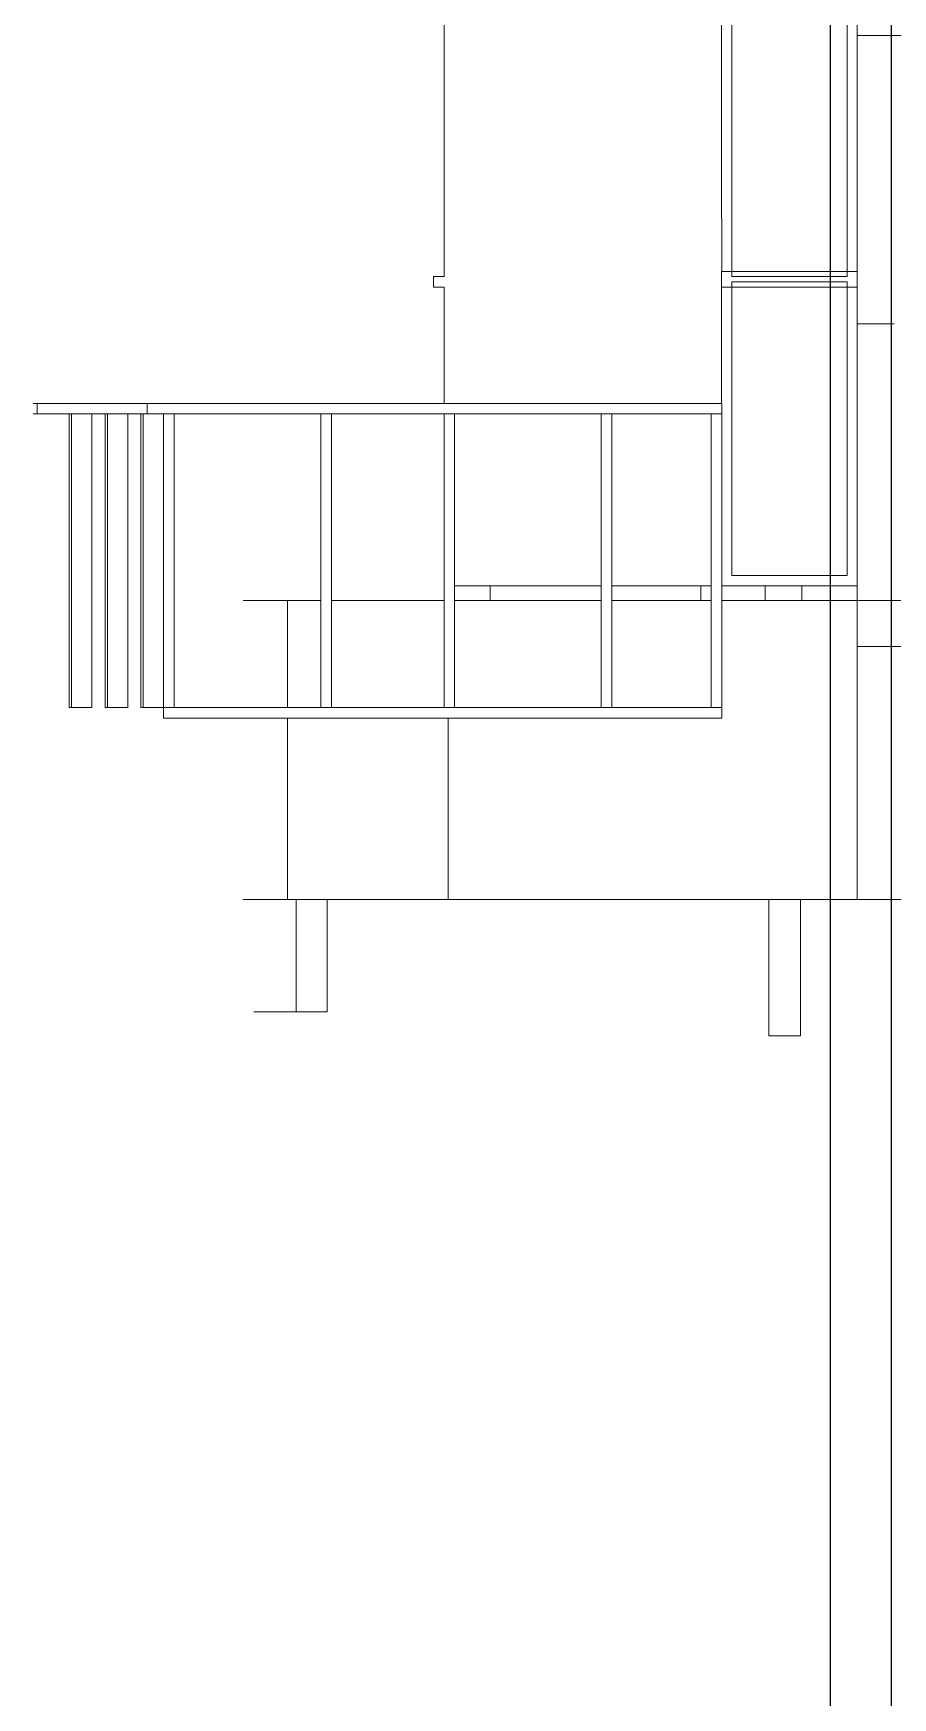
# Model space of a CAD drawing. Header units: metres. Extents: x -223175 to -223082, y -66 to 73.
# Drawn here: x -223174.87 to -223166.68, y -10.45 to 5.42 of the extents above; entities that cross this region are included whole.
import ezdxf

# ---------------------------------------------------------------- set-up
doc = ezdxf.new("R2010")
doc.units = ezdxf.units.M
doc.header["$MEASUREMENT"] = 0
for name, color, linetype in [('ARCHICAD Fenstern', 7, 'Continuous'), ('cs-aussenanlagen.cs', 7, 'Continuous'), ('cs-bestand wand.cs', 7, 'Continuous'), ('cs-neu daemmung.cs', 7, 'Continuous'), ('cs-neubau.cs', 7, 'Continuous'), ('cs-wand tr.cs', 7, 'Continuous')]:
    doc.layers.add(name, color=color, linetype=linetype)
for name, color, linetype, lineweight, true_color in [('ARCHICAD Fenstern_Stift_Nr__251', 7, 'Continuous', 0, 0x6d6d6d), ('cs-aussenanlagen.cs_Stift_Nr__251', 7, 'Continuous', 0, 0x6d6d6d), ('cs-bestand wand.cs_Stift_Nr__251', 7, 'Continuous', 0, 0x6d6d6d), ('cs-neu daemmung.cs_Stift_Nr__251', 7, 'Continuous', 0, 0x6d6d6d), ('cs-neubau.cs_Stift_Nr__251', 7, 'Continuous', 0, 0x6d6d6d), ('cs-wand tr.cs_Stift_Nr__251', 7, 'Continuous', 0, 0x6d6d6d)]:
    doc.layers.add(name, color=color, linetype=linetype, lineweight=lineweight, true_color=true_color)

# ---------------------------------------------------------------- blocks, each defined once
blk = doc.blocks.new('Schnittelement_3', base_point=(-223131.116, 0))
at = {"layer": 'cs-bestand wand.cs_Stift_Nr__251', "color": 251, "linetype": 'Continuous', "lineweight": 0, "true_color": 0x6d6d6d}
blk.add_line((-223167.547, 0.15), (-223167.547, 0.01), dxfattribs=at)
blk = doc.blocks.new('Schnittelement_9', base_point=(-223131.116, 0))
at = {"layer": 'cs-neu daemmung.cs_Stift_Nr__251', "color": 251, "linetype": 'Continuous', "lineweight": 0, "true_color": 0x6d6d6d}
for p, q in [((-223167.018, 2.65), (-223167.018, -0.9)), ((-223167.018, -0.9), (-223167.017, -0.9))]:
    blk.add_line(p, q, dxfattribs=at)
blk = doc.blocks.new('Schnittelement_19', base_point=(-223131.116, 0))
at = {"layer": 'cs-neu daemmung.cs_Stift_Nr__251', "color": 251, "linetype": 'Continuous', "lineweight": 0, "true_color": 0x6d6d6d}
for p, q in [((-223167.018, 5.4), (-223167.017, 5.4)), ((-223167.018, 5.4), (-223167.018, 2.65)), ((-223167.017, 5.4), (-223152.287, 5.4)), ((-223167.018, 2.65), (-223167.017, 2.65)), ((-223167.017, 2.65), (-223166.667, 2.65))]:
    blk.add_line(p, q, dxfattribs=at)
blk = doc.blocks.new('Schnittelement_77', base_point=(-223131.116, 0))
at = {"layer": 'cs-neu daemmung.cs_Stift_Nr__251', "color": 251, "linetype": 'Continuous', "lineweight": 0, "true_color": 0x6d6d6d}
for p, q in [((-223167.897, 0.15), (-223167.897, 0.01)), ((-223167.547, 0.01), (-223167.547, 0.15))]:
    blk.add_line(p, q, dxfattribs=at)
blk = doc.blocks.new('Schnittelement_106', base_point=(-223131.116, 0))
at = {"layer": 'cs-neubau.cs_Stift_Nr__251', "color": 251, "linetype": 'Continuous', "lineweight": 0, "true_color": 0x6d6d6d}
for p, q in [((-223172.367, -3.91), (-223172.367, -2.84)), ((-223172.072, -2.84), (-223172.072, -3.91)), ((-223172.771, -3.91), (-223172.367, -3.91)), ((-223172.072, -3.91), (-223172.367, -3.91))]:
    blk.add_line(p, q, dxfattribs=at)
blk = doc.blocks.new('Schnittelement_107', base_point=(-223131.116, 0))
at = {"layer": 'cs-neu daemmung.cs_Stift_Nr__251', "color": 251, "linetype": 'Continuous', "lineweight": 0, "true_color": 0x6d6d6d}
for p, q in [((-223167.017, 0.01), (-223166.567, 0.01)), ((-223167.017, -2.84), (-223167.017, -0.428)), ((-223166.567, -2.84), (-223167.017, -2.84))]:
    blk.add_line(p, q, dxfattribs=at)
blk = doc.blocks.new('Schnittelement_256', base_point=(-223131.116, 0))
at = {"layer": 'cs-wand tr.cs_Stift_Nr__251', "color": 251, "linetype": 'Continuous', "lineweight": 0, "true_color": 0x6d6d6d}
for p, q in [((-223170.958, 1.89), (-223170.958, 3)), ((-223170.518, 0.15), (-223170.518, 0.01))]:
    blk.add_line(p, q, dxfattribs=at)
blk = doc.blocks.new('Schnittelement_257', base_point=(-223131.115814, 0))
at = {"layer": 'cs-neubau.cs_Stift_Nr__251', "color": 251, "linetype": 'Continuous', "lineweight": 0, "true_color": 0x6d6d6d}
blk.add_line((-223168.508856, 0.01), (-223168.508856, 0.15), dxfattribs=at)
blk = doc.blocks.new('Schnittelement_258', base_point=(-223131.116, 0))
at = {"layer": 'cs-wand tr.cs_Stift_Nr__251', "color": 251, "linetype": 'Continuous', "lineweight": 0, "true_color": 0x6d6d6d}
for p, q in [((-223170.958, 3.65), (-223170.958, 5.6)), ((-223170.958, 3.1), (-223170.958, 3.65))]:
    blk.add_line(p, q, dxfattribs=at)
blk = doc.blocks.new('Schnittelement_268', base_point=(-223131.116, 0))
at = {"layer": 'cs-aussenanlagen.cs_Stift_Nr__251', "color": 251, "linetype": 'Continuous', "lineweight": 0, "true_color": 0x6d6d6d}
for p, q in [((-223174.874, 1.89), (-223174.838, 1.89)), ((-223174.838, 1.79), (-223174.874, 1.79)), ((-223174.838, 1.89), (-223174.838, 1.79)), ((-223174.838, 1.89), (-223173.789, 1.89)), ((-223174.838, 1.79), (-223173.789, 1.79)), ((-223173.789, 1.89), (-223173.584, 1.89)), ((-223173.789, 1.79), (-223173.789, 1.89)), ((-223173.584, 1.79), (-223173.789, 1.79))]:
    blk.add_line(p, q, dxfattribs=at)
blk = doc.blocks.new('Schnittelement_269', base_point=(-223131.116, 0))
at = {"layer": 'cs-aussenanlagen.cs_Stift_Nr__251', "color": 251, "linetype": 'Continuous', "lineweight": 0, "true_color": 0x6d6d6d}
for p, q in [((-223173.631, -1.01), (-223173.631, -1.11)), ((-223173.631, -1.01), (-223168.309, -1.01)), ((-223173.631, -1.11), (-223168.309, -1.11)), ((-223168.309, -1.01), (-223168.309, -1.11))]:
    blk.add_line(p, q, dxfattribs=at)
blk = doc.blocks.new('Schnittelement_270', base_point=(-223131.116, 0))
at = {"layer": 'cs-aussenanlagen.cs_Stift_Nr__251', "color": 251, "linetype": 'Continuous', "lineweight": 0, "true_color": 0x6d6d6d}
for p, q in [((-223173.849, 1.79), (-223173.849, -1.01)), ((-223173.826, 1.79), (-223173.849, 1.79)), ((-223173.789, 1.79), (-223173.826, 1.79)), ((-223173.826, -1.01), (-223173.826, 1.79)), ((-223173.849, -1.01), (-223173.826, -1.01)), ((-223173.631, -1.01), (-223173.826, -1.01))]:
    blk.add_line(p, q, dxfattribs=at)
blk = doc.blocks.new('Schnittelement_271', base_point=(-223131.116, 0))
at = {"layer": 'cs-aussenanlagen.cs_Stift_Nr__251', "color": 251, "linetype": 'Continuous', "lineweight": 0, "true_color": 0x6d6d6d}
for p, q in [((-223174.19, 1.79), (-223174.19, -1.01)), ((-223174.168, 1.79), (-223174.19, 1.79)), ((-223173.973, 1.79), (-223174.168, 1.79)), ((-223174.168, -1.01), (-223174.168, 1.79)), ((-223173.973, -1.01), (-223173.973, 1.79)), ((-223174.19, -1.01), (-223174.168, -1.01)), ((-223173.973, -1.01), (-223174.168, -1.01))]:
    blk.add_line(p, q, dxfattribs=at)
blk = doc.blocks.new('Schnittelement_272', base_point=(-223131.116, 0))
at = {"layer": 'cs-aussenanlagen.cs_Stift_Nr__251', "color": 251, "linetype": 'Continuous', "lineweight": 0, "true_color": 0x6d6d6d}
for p, q in [((-223174.532, 1.79), (-223174.532, -1.01)), ((-223174.51, -1.01), (-223174.51, 1.79)), ((-223174.315, -1.01), (-223174.315, 1.79)), ((-223174.532, -1.01), (-223174.51, -1.01)), ((-223174.315, -1.01), (-223174.51, -1.01))]:
    blk.add_line(p, q, dxfattribs=at)
blk = doc.blocks.new('Schnittelement_273', base_point=(-223131.11581, 0))
at = {"layer": 'cs-aussenanlagen.cs_Stift_Nr__251', "color": 251, "linetype": 'Continuous', "lineweight": 0, "true_color": 0x6d6d6d}
for p, q in [((-223173.63141, 1.79), (-223173.63141, -1.01)), ((-223173.53141, -1.01), (-223173.53141, 1.79))]:
    blk.add_line(p, q, dxfattribs=at)
blk = doc.blocks.new('Schnittelement_274', base_point=(-223131.11581, 0))
at = {"layer": 'cs-aussenanlagen.cs_Stift_Nr__251', "color": 251, "linetype": 'Continuous', "lineweight": 0, "true_color": 0x6d6d6d}
for p, q in [((-223172.13141, 1.79), (-223172.13141, -1.01)), ((-223172.03141, -1.01), (-223172.03141, 1.79))]:
    blk.add_line(p, q, dxfattribs=at)
blk = doc.blocks.new('Schnittelement_275', base_point=(-223131.116, 0))
at = {"layer": 'cs-aussenanlagen.cs_Stift_Nr__251', "color": 251, "linetype": 'Continuous', "lineweight": 0, "true_color": 0x6d6d6d}
for p, q in [((-223170.958, 1.79), (-223170.958, -1.01)), ((-223170.858, -1.01), (-223170.858, 1.79))]:
    blk.add_line(p, q, dxfattribs=at)
blk = doc.blocks.new('Schnittelement_276', base_point=(-223131.116, 0))
at = {"layer": 'cs-aussenanlagen.cs_Stift_Nr__251', "color": 251, "linetype": 'Continuous', "lineweight": 0, "true_color": 0x6d6d6d}
for p, q in [((-223169.458, 1.79), (-223169.458, -1.01)), ((-223169.358, -1.01), (-223169.358, 1.79))]:
    blk.add_line(p, q, dxfattribs=at)
blk = doc.blocks.new('Schnittelement_277', base_point=(-223131.115814, 0))
at = {"layer": 'cs-aussenanlagen.cs_Stift_Nr__251', "color": 251, "linetype": 'Continuous', "lineweight": 0, "true_color": 0x6d6d6d}
for p, q in [((-223168.408856, 1.79), (-223168.408856, -1.01)), ((-223168.308856, -1.01), (-223168.308856, 1.79))]:
    blk.add_line(p, q, dxfattribs=at)
blk = doc.blocks.new('Schnittelement_278', base_point=(-223131.116, 0))
at = {"layer": 'cs-aussenanlagen.cs_Stift_Nr__251', "color": 251, "linetype": 'Continuous', "lineweight": 0, "true_color": 0x6d6d6d}
for p, q in [((-223173.584, 1.89), (-223168.309, 1.89)), ((-223173.584, 1.79), (-223168.309, 1.79)), ((-223168.309, 1.89), (-223168.309, 1.79))]:
    blk.add_line(p, q, dxfattribs=at)
blk = doc.blocks.new('Schnittelement_294', base_point=(-223131.116, 0))
at = {"layer": 'cs-bestand wand.cs_Stift_Nr__251', "color": 251, "linetype": 'Continuous', "lineweight": 0, "true_color": 0x6d6d6d}
for p, q in [((-223162.405, 11.342), (-223161.348, 12.399)), ((-223155.401, 9), (-223161.348, 12.399)), ((-223167.017, 6.73), (-223162.405, 11.342)), ((-223161.039, 11.292), (-223162.355, 11.292)), ((-223162.355, 11.292), (-223162.355, 9.95)), ((-223161.039, 9.95), (-223161.039, 11.292)), ((-223162.355, 9.95), (-223161.039, 9.95)), ((-223154.877, 8.701), (-223155.401, 9)), ((-223151.937, 7.02), (-223154.877, 8.701)), ((-223162.405, 8.25), (-223162.405, 6.75)), ((-223161.039, 8.25), (-223161.423, 8.25)), ((-223161.039, 6.45), (-223161.039, 8.25)), ((-223151.937, 7.02), (-223151.937, 2.81)), ((-223167.017, 5.4), (-223167.017, 6.73)), ((-223162.405, 6.75), (-223162.405, 6.45)), ((-223162.405, 6.45), (-223161.039, 6.45)), ((-223167.017, 2.65), (-223167.017, 5.4)), ((-223151.937, 2.71), (-223151.937, -0.428)), ((-223167.017, -0.428), (-223167.017, 2.65)), ((-223161.712, -0.428), (-223167.017, -0.428)), ((-223157.852, -0.428), (-223158.552, -0.428)), ((-223152.287, -0.428), (-223156.402, -0.428)), ((-223151.937, -0.428), (-223152.287, -0.428))]:
    blk.add_line(p, q, dxfattribs=at)
blk = doc.blocks.new('Schnittelement_295', base_point=(-223131.116, 0))
at = {"layer": 'cs-neubau.cs_Stift_Nr__251', "color": 251, "linetype": 'Continuous', "lineweight": 0, "true_color": 0x6d6d6d}
for p, q in [((-223167.86, -4.14), (-223167.86, -2.84)), ((-223167.56, -2.84), (-223167.56, -4.14)), ((-223167.56, -4.14), (-223167.86, -4.14))]:
    blk.add_line(p, q, dxfattribs=at)
blk = doc.blocks.new('Schnittelement_299', base_point=(-223131.116, 0))
at = {"layer": 'cs-neu daemmung.cs_Stift_Nr__251', "color": 251, "linetype": 'Continuous', "lineweight": 0, "true_color": 0x6d6d6d}
for p, q in [((-223170.858, 0.01), (-223169.458, 0.01)), ((-223169.358, 0.01), (-223168.409, 0.01)), ((-223168.309, 0.01), (-223167.018, 0.01)), ((-223170.919, -1.11), (-223170.919, -2.84)), ((-223170.919, -2.84), (-223167.017, -2.84))]:
    blk.add_line(p, q, dxfattribs=at)
blk = doc.blocks.new('Schnittelement_300', base_point=(-223131.116, 0))
at = {"layer": 'cs-neu daemmung.cs_Stift_Nr__251', "color": 251, "linetype": 'Continuous', "lineweight": 0, "true_color": 0x6d6d6d}
for p, q in [((-223172.451, 0.01), (-223172.874, 0.01)), ((-223172.451, 0.01), (-223172.349, 0.01)), ((-223172.451, -1.01), (-223172.451, 0.01)), ((-223172.451, -2.84), (-223172.451, -1.11)), ((-223172.451, -2.84), (-223172.874, -2.84)), ((-223172.349, -2.84), (-223172.451, -2.84))]:
    blk.add_line(p, q, dxfattribs=at)
blk = doc.blocks.new('Schnittelement_301', base_point=(-223131.116, 0))
at = {"layer": 'cs-neu daemmung.cs_Stift_Nr__251', "color": 251, "linetype": 'Continuous', "lineweight": 0, "true_color": 0x6d6d6d}
for p, q in [((-223172.131, 0.01), (-223172.349, 0.01)), ((-223170.958, 0.01), (-223172.031, 0.01)), ((-223170.919, -2.84), (-223172.349, -2.84))]:
    blk.add_line(p, q, dxfattribs=at)
blk = doc.blocks.new('Schnittelement_369', base_point=(-223131.116, 0))
at = {"layer": 'ARCHICAD Fenstern_Stift_Nr__251', "color": 251, "linetype": 'Continuous', "lineweight": 0, "true_color": 0x6d6d6d}
for p, q in [((-223168.313, 6), (-223168.309, 6)), ((-223168.313, 3.65), (-223168.313, 6)), ((-223168.309, 6), (-223167.228, 6)), ((-223167.228, 5.9), (-223168.213, 5.9)), ((-223168.213, 5.9), (-223168.213, 3.1)), ((-223167.028, 6), (-223167.017, 6)), ((-223167.113, 3.1), (-223167.113, 5.65)), ((-223168.213, 3.1), (-223167.113, 3.1)), ((-223167.018, 3), (-223168.313, 3))]:
    blk.add_line(p, q, dxfattribs=at)
blk = doc.blocks.new('Schnittelement_370', base_point=(-223131.116, 0))
at = {"layer": 'cs-wand tr.cs_Stift_Nr__251', "color": 251, "linetype": 'Continuous', "lineweight": 0, "true_color": 0x6d6d6d}
for p, q in [((-223168.309, 3.65), (-223168.313, 3.65)), ((-223168.309, 3.15), (-223168.309, 3.65)), ((-223170.958, 3.1), (-223171.058, 3.1)), ((-223171.058, 3), (-223171.058, 3.1)), ((-223171.058, 3), (-223170.958, 3)), ((-223169.458, 0.15), (-223170.858, 0.15)), ((-223168.409, 0.15), (-223169.358, 0.15))]:
    blk.add_line(p, q, dxfattribs=at)
blk = doc.blocks.new('Schnittelement_371', base_point=(-223131.116, 0))
at = {"layer": 'ARCHICAD Fenstern_Stift_Nr__251', "color": 251, "linetype": 'Continuous', "lineweight": 0, "true_color": 0x6d6d6d}
for p, q in [((-223168.313, 3.15), (-223168.309, 3.15)), ((-223168.313, 1.89), (-223168.313, 3.15)), ((-223168.309, 3.15), (-223167.018, 3.15)), ((-223167.113, 3.05), (-223168.213, 3.05)), ((-223168.213, 3.05), (-223168.213, 0.25)), ((-223167.113, 0.25), (-223167.113, 3.05)), ((-223168.213, 0.25), (-223167.113, 0.25)), ((-223167.018, 0.15), (-223168.309, 0.15))]:
    blk.add_line(p, q, dxfattribs=at)

msp = doc.modelspace()

# ---------------------------------------------------------------- linework, layer by layer
for p, q in [((-223167.272, -65.878), (-223167.272, 72.979)), ((-223166.692, -65.878), (-223166.692, 58.839))]:
    msp.add_line(p, q)

# ---------------------------------------------------------------- block references
at = {"layer": 'ARCHICAD Fenstern', "lineweight": 0}
for name in ['Schnittelement_369', 'Schnittelement_371']:
    msp.add_blockref(name, (-223131.116, 0), dxfattribs=at)
at = {"layer": 'cs-aussenanlagen.cs', "lineweight": 0}
for name in ['Schnittelement_268', 'Schnittelement_272', 'Schnittelement_271', 'Schnittelement_270', 'Schnittelement_273', 'Schnittelement_278', 'Schnittelement_274', 'Schnittelement_275', 'Schnittelement_276', 'Schnittelement_277', 'Schnittelement_269']:
    msp.add_blockref(name, (-223131.116, 0), dxfattribs=at)
at = {"layer": 'cs-bestand wand.cs', "lineweight": 0}
for name in ['Schnittelement_294', 'Schnittelement_3']:
    msp.add_blockref(name, (-223131.116, 0), dxfattribs=at)
at = {"layer": 'cs-neu daemmung.cs', "lineweight": 0}
for name in ['Schnittelement_19', 'Schnittelement_9', 'Schnittelement_300', 'Schnittelement_301', 'Schnittelement_299', 'Schnittelement_77', 'Schnittelement_107']:
    msp.add_blockref(name, (-223131.116, 0), dxfattribs=at)
at = {"layer": 'cs-neubau.cs', "lineweight": 0}
for name in ['Schnittelement_257', 'Schnittelement_106', 'Schnittelement_295']:
    msp.add_blockref(name, (-223131.116, 0), dxfattribs=at)
at = {"layer": 'cs-wand tr.cs', "lineweight": 0}
for name in ['Schnittelement_258', 'Schnittelement_370', 'Schnittelement_256']:
    msp.add_blockref(name, (-223131.116, 0), dxfattribs=at)

doc.saveas('drawing.dxf')
